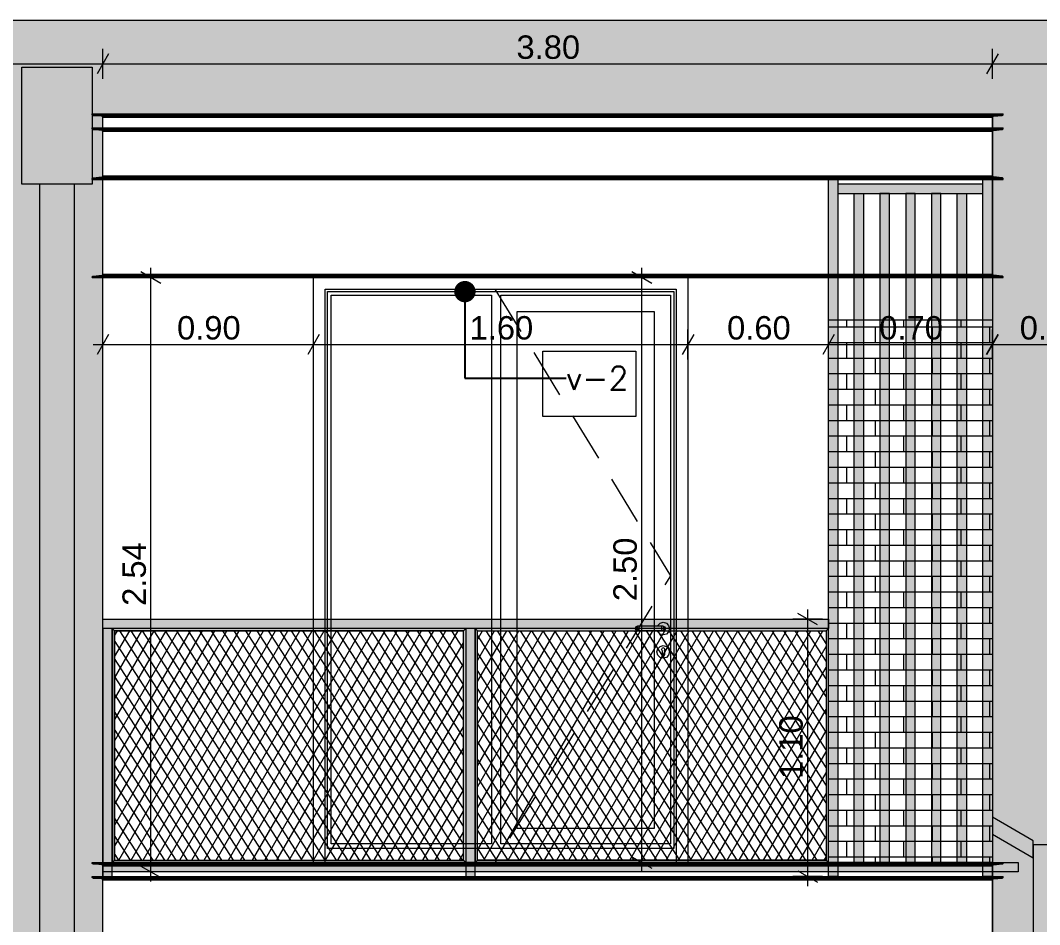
# Model space of a CAD drawing. Header units: millimetres. Extents: x 475616349 to 476941521, y 4620115302 to 4621446928.
# Drawn here: x 476661610 to 476665964, y 4620528955 to 4620532820 of the extents above; entities that cross this region are included whole.
import ezdxf

# ---------------------------------------------------------------- set-up
doc = ezdxf.new("R2010")
doc.units = ezdxf.units.MM
doc.header["$MEASUREMENT"] = 0
doc.linetypes.add('Hidden Line', pattern=[317.5, 211.666667, -105.833333])
for name, color, linetype, lineweight in [('0_Pen_No__250_Pen_No__255', 255, 'Continuous', 0), ('0_Pen_No__250_Pen_No__7', 7, 'Continuous', 0), ('2D Drafting - General_Pen_No__30_Pen_No__9_Pen_No__9_Pen_No__253', 252, 'Continuous', 0), ('2D Drafting - General_Pen_No__30_Pen_No__9_Pen_No__9_Pen_No__7', 7, 'Continuous', 0), ('2D Drafting - General_Pen_No__7_Pen_No__7', 7, 'Continuous', 0), ('New_2D Drafting - General_Pen_No__2_Pen_No__250', 7, 'Continuous', 0), ('New_2D Drafting - General_Pen_No__30_Pen_No__9_Pen_No__9_Pen_No__255', 255, 'Continuous', 0), ('New_2D Drafting - General_Pen_No__30_Pen_No__9_Pen_No__9_Pen_No__7', 7, 'Continuous', 0), ('New_2D Drafting - General_Pen_No__4', 7, 'Continuous', 0), ('New_2D Drafting - General_Pen_No__7', 7, 'Continuous', 0), ('New_Structural - Bearing_Pen_No__250', 7, 'Continuous', 0), ('New_zoma_Pen_No__4', 7, 'Continuous', 0), ('New_zoma_Pen_No__7', 7, 'Continuous', 0), ('Structural - Bearing_Pen_No__250', 7, 'Continuous', 0)]:
    doc.layers.add(name, color=color, linetype=linetype, lineweight=lineweight)
doc.layers.add('New_zoma', color=7, linetype='Continuous')
doc.styles.add('GENERATED_STYLE_1', font='arial.ttf')
doc.dimstyles.new('GENERATED_STYLE__18', dxfattribs={"dimtxt": 100, "dimasz": 64.421331, "dimexe": 0.18, "dimexo": 3, "dimgap": 0.09, "dimtad": 1, "dimtih": 1, "dimtoh": 1, "dimlfac": 0.001, "dimzin": 0, "dimdsep": 46, "dimtxsty": 'GENERATED_STYLE_1', "dimblk": 'ARROWHEAD_2', "dimblk1": 'ARROWHEAD_2', "dimblk2": 'ARROWHEAD_2', "dimcen": 0.09, "dimclrd": 7, "dimclre": 7, "dimclrt": 7, "dimadec": 0, "dimazin": 0, "dimtfac": 1, "dimtdec": 4, "dimtmove": 0, "dimatfit": 3, "dimfxl": 1, "dimtolj": 1, "dimtzin": 0, "dimarcsym": 0})
doc.dimstyles.new('GENERATED_STYLE__19', dxfattribs={"dimtxt": 100, "dimasz": 64.421331, "dimexe": 0.18, "dimexo": 3, "dimgap": 0.09, "dimtad": 1, "dimlfac": 0.001, "dimzin": 0, "dimdsep": 46, "dimtxsty": 'GENERATED_STYLE_1', "dimblk": 'ARROWHEAD_2', "dimblk1": 'ARROWHEAD_2', "dimblk2": 'ARROWHEAD_2', "dimcen": 0.09, "dimclrd": 7, "dimclre": 7, "dimclrt": 7, "dimadec": 0, "dimazin": 0, "dimtfac": 1, "dimtdec": 4, "dimtmove": 0, "dimatfit": 3, "dimfxl": 1, "dimtolj": 1, "dimtzin": 0, "dimarcsym": 0})
doc.dimstyles.new('GENERATED_STYLE__48', dxfattribs={"dimtxt": 0.18, "dimasz": 182.4, "dimexe": 0.18, "dimexo": 0.0625, "dimgap": 0.09, "dimtad": 0, "dimtih": 1, "dimtoh": 1, "dimdec": 4, "dimzin": 0, "dimdsep": 46, "dimcen": 0.09, "dimadec": 0, "dimazin": 0, "dimtfac": 1, "dimtdec": 4, "dimtmove": 0, "dimatfit": 3, "dimldrblk": 'ARROWHEAD_11', "dimfxl": 1, "dimtolj": 1, "dimtzin": 0, "dimarcsym": 0})
pattern_1 = [(60, (476577134.07, 4620325125.74), (-38.971143, 22.5), []), (122.833095, (476577134.07, 4620325125.74), (36.80608, 18.75), [])]

# ---------------------------------------------------------------- blocks, each defined once
blk = doc.blocks.new('*D767', base_point=(476577134.1, 4620325125.7))
at = {"layer": 'New_zoma_Pen_No__4', "color": 7, "linetype": 'Continuous', "lineweight": 0, "transparency": 16777216}
for p, q in [((476664306.7, 4620531695.9), (476664222, 4620531744.9)), ((476664264.3, 4620531720.4), (476664264.3, 4620531761.8)), ((476664327.9, 4620531720.4), (476664200.8, 4620531720.4)), ((476664264.3, 4620529220.4), (476664264.3, 4620531720.4)), ((476664327.9, 4620529220.4), (476664200.8, 4620529220.4)), ((476664222, 4620529244.9), (476664306.7, 4620529195.9)), ((476664264.3, 4620529178.9), (476664264.3, 4620529220.4))]:
    blk.add_line(p, q, dxfattribs=at)
at = {"layer": 'New_zoma_Pen_No__7', "color": 7, "lineweight": 0, "transparency": 16777216, "insert": (476664244.3, 4620530337.4), "char_height": 100, "attachment_point": 7, "rotation": 90, "style": 'GENERATED_STYLE_1'}
blk.add_mtext('\\A1;{\\pql;\\fArial|b0|i0|c0|p34;2.50}', dxfattribs=at)
blk = doc.blocks.new('ARROWHEAD_2')
at = {"color": 0, "linetype": 'Continuous', "lineweight": 0}
for p, q in [((0, 0), (-1, 0)), ((-0.378, -0.655), (0.378, 0.655))]:
    blk.add_line(p, q, dxfattribs=at)
blk = doc.blocks.new('*D783', base_point=(476577134.1, 4620325125.7))
at = {"layer": 'New_zoma_Pen_No__4', "color": 7, "linetype": 'Continuous', "lineweight": 0, "transparency": 16777216}
for p, q in [((476665786.5, 4620531476.8), (476665737.5, 4620531392)), ((476665762, 4620531370.9), (476665762, 4620531498)), ((476666286.7, 4620531476.8), (476666237.8, 4620531392)), ((476666262.2, 4620531370.9), (476666262.2, 4620531498)), ((476665720.6, 4620531434.4), (476665762, 4620531434.4)), ((476665762, 4620531434.4), (476666262.2, 4620531434.4))]:
    blk.add_line(p, q, dxfattribs=at)
at = {"layer": 'New_zoma_Pen_No__7', "color": 7, "lineweight": 0, "transparency": 16777216, "insert": (476665879.1, 4620531454.4), "char_height": 100, "attachment_point": 7, "style": 'GENERATED_STYLE_1'}
blk.add_mtext('\\A1;{\\pql;\\fArial|b0|i0|c0|p34;0.50}', dxfattribs=at)
blk = doc.blocks.new('*D853', base_point=(476577134.1, 4620325125.7))
at = {"layer": 'New_zoma_Pen_No__4', "color": 7, "linetype": 'Continuous', "lineweight": 0, "transparency": 16777216}
for p, q in [((476654662, 4620532570.5), (476654662, 4620532697.7)), ((476661962.1, 4620532570.5), (476661962.1, 4620532697.7)), ((476654686.5, 4620532676.5), (476654637.5, 4620532591.7)), ((476661986.6, 4620532676.5), (476661937.7, 4620532591.7)), ((476654662, 4620532634.1), (476661962.1, 4620532634.1))]:
    blk.add_line(p, q, dxfattribs=at)
at = {"layer": 'New_zoma_Pen_No__7', "color": 7, "lineweight": 0, "transparency": 16777216, "insert": (476658179, 4620532654.1), "char_height": 100, "attachment_point": 7, "style": 'GENERATED_STYLE_1'}
blk.add_mtext('\\A1;{\\pql;\\fArial|b0|i0|c0|p34;7.30}', dxfattribs=at)
blk = doc.blocks.new('*D854', base_point=(476577134.1, 4620325125.7))
at = {"layer": 'New_zoma_Pen_No__4', "color": 7, "linetype": 'Continuous', "lineweight": 0, "transparency": 16777216}
for p, q in [((476661962.1, 4620532570.5), (476661962.1, 4620532697.7)), ((476665762, 4620532570.5), (476665762, 4620532697.7)), ((476661986.6, 4620532676.5), (476661937.7, 4620532591.7)), ((476665786.5, 4620532676.5), (476665737.5, 4620532591.7)), ((476661962.1, 4620532634.1), (476665762, 4620532634.1))]:
    blk.add_line(p, q, dxfattribs=at)
at = {"layer": 'New_zoma_Pen_No__7', "color": 7, "lineweight": 0, "transparency": 16777216, "insert": (476663729, 4620532654.1), "char_height": 100, "attachment_point": 7, "style": 'GENERATED_STYLE_1'}
blk.add_mtext('\\A1;{\\pql;\\fArial|b0|i0|c0|p34;3.80}', dxfattribs=at)
blk = doc.blocks.new('*D855', base_point=(476577134.1, 4620325125.7))
at = {"layer": 'New_zoma_Pen_No__4', "color": 7, "linetype": 'Continuous', "lineweight": 0, "transparency": 16777216}
for p, q in [((476665762, 4620532570.5), (476665762, 4620532697.7)), ((476668932.2, 4620532570.5), (476668932.2, 4620532697.7)), ((476665786.5, 4620532676.5), (476665737.5, 4620532591.7)), ((476668956.6, 4620532676.5), (476668907.7, 4620532591.7)), ((476665762, 4620532634.1), (476668932.2, 4620532634.1))]:
    blk.add_line(p, q, dxfattribs=at)
at = {"layer": 'New_zoma_Pen_No__7', "color": 7, "lineweight": 0, "transparency": 16777216, "insert": (476667214.1, 4620532654.1), "char_height": 100, "attachment_point": 7, "style": 'GENERATED_STYLE_1'}
blk.add_mtext('\\A1;{\\pql;\\fArial|b0|i0|c0|p34;3.17}', dxfattribs=at)
blk = doc.blocks.new('ARROWHEAD_11')
at = {"color": 0, "linetype": 'Continuous', "lineweight": 0}
blk.add_line((0, 0), (-1, 0), dxfattribs=at)
at = {"color": 0, "linetype": 'Continuous', "lineweight": 0, "const_width": 0.25, "flags": 128}
blk.add_lwpolyline([(-0.125, 0, 1), (0.125, 0, 1)], format="xyb", close=True, dxfattribs=at)
blk = doc.blocks.new('*D2106', base_point=(476577134.1, 4620325125.7))
at = {"layer": 'New_zoma_Pen_No__4', "color": 7, "linetype": 'Continuous', "lineweight": 0, "transparency": 16777216}
for p, q in [((476662209.5, 4620531695.9), (476662124.7, 4620531744.9)), ((476662167.1, 4620531720.4), (476662167.1, 4620531761.8)), ((476662230.7, 4620531720.4), (476662103.5, 4620531720.4)), ((476662167.1, 4620529180.4), (476662167.1, 4620531720.4)), ((476662124.7, 4620529204.9), (476662209.5, 4620529155.9)), ((476662230.7, 4620529180.4), (476662103.5, 4620529180.4)), ((476662167.1, 4620529138.9), (476662167.1, 4620529180.4))]:
    blk.add_line(p, q, dxfattribs=at)
at = {"layer": 'New_zoma_Pen_No__7', "color": 7, "lineweight": 0, "transparency": 16777216, "insert": (476662147.1, 4620530317.4), "char_height": 100, "attachment_point": 7, "rotation": 90.0002, "style": 'GENERATED_STYLE_1'}
blk.add_mtext('\\A1;{\\pql;\\fArial|b0|i0|c0|p34;2.54}', dxfattribs=at)
blk = doc.blocks.new('*D2107', base_point=(476577134.1, 4620325125.7))
at = {"layer": 'New_zoma_Pen_No__4', "color": 7, "linetype": 'Continuous', "lineweight": 0, "transparency": 16777216}
for p, q in [((476664973.2, 4620530260.4), (476664973.2, 4620530301.8)), ((476665036.8, 4620530260.4), (476664909.6, 4620530260.4)), ((476665015.6, 4620530235.9), (476664930.8, 4620530284.8)), ((476664973.2, 4620529160.3), (476664973.2, 4620530260.4)), ((476665036.8, 4620529160.3), (476664909.6, 4620529160.3)), ((476664930.8, 4620529184.8), (476665015.6, 4620529135.9)), ((476664973.2, 4620529118.9), (476664973.2, 4620529160.3))]:
    blk.add_line(p, q, dxfattribs=at)
at = {"layer": 'New_zoma_Pen_No__7', "color": 7, "lineweight": 0, "transparency": 16777216, "insert": (476664953.2, 4620529577.3), "char_height": 100, "attachment_point": 7, "rotation": 90, "style": 'GENERATED_STYLE_1'}
blk.add_mtext('\\A1;{\\pql;\\fArial|b0|i0|c0|p34;1.10}', dxfattribs=at)
blk = doc.blocks.new('*D2116', base_point=(476577134.1, 4620325125.7))
at = {"layer": 'New_zoma_Pen_No__4', "color": 7, "linetype": 'Continuous', "lineweight": 0, "transparency": 16777216}
for p, q in [((476661986.6, 4620531476.8), (476661937.7, 4620531392)), ((476661962.1, 4620531370.9), (476661962.1, 4620531498)), ((476662886.2, 4620531476.8), (476662837.2, 4620531392)), ((476662861.7, 4620531370.9), (476662861.7, 4620531498)), ((476661920.7, 4620531434.4), (476661962.1, 4620531434.4)), ((476661962.1, 4620531434.4), (476662861.7, 4620531434.4))]:
    blk.add_line(p, q, dxfattribs=at)
at = {"layer": 'New_zoma_Pen_No__7', "color": 7, "lineweight": 0, "transparency": 16777216, "insert": (476662278.9, 4620531454.4), "char_height": 100, "attachment_point": 7, "style": 'GENERATED_STYLE_1'}
blk.add_mtext('\\A1;{\\pql;\\fArial|b0|i0|c0|p34;0.90}', dxfattribs=at)
blk = doc.blocks.new('*D2117', base_point=(476577134.1, 4620325125.7))
at = {"layer": 'New_zoma_Pen_No__4', "color": 7, "linetype": 'Continuous', "lineweight": 0, "transparency": 16777216}
for p, q in [((476662886.2, 4620531476.8), (476662837.2, 4620531392)), ((476662861.7, 4620531370.9), (476662861.7, 4620531498)), ((476664486.2, 4620531476.8), (476664437.2, 4620531392)), ((476664461.7, 4620531370.9), (476664461.7, 4620531498)), ((476662861.7, 4620531434.4), (476664461.7, 4620531434.4))]:
    blk.add_line(p, q, dxfattribs=at)
at = {"layer": 'New_zoma_Pen_No__7', "color": 7, "lineweight": 0, "transparency": 16777216, "insert": (476663528.7, 4620531454.4), "char_height": 100, "attachment_point": 7, "style": 'GENERATED_STYLE_1'}
blk.add_mtext('\\A1;{\\pql;\\fArial|b0|i0|c0|p34;1.60}', dxfattribs=at)
blk = doc.blocks.new('*D2118', base_point=(476577134.1, 4620325125.7))
at = {"layer": 'New_zoma_Pen_No__4', "color": 7, "linetype": 'Continuous', "lineweight": 0, "transparency": 16777216}
for p, q in [((476664486.2, 4620531476.8), (476664437.2, 4620531392)), ((476664461.7, 4620531370.9), (476664461.7, 4620531498)), ((476665086.5, 4620531476.8), (476665037.5, 4620531392)), ((476665062, 4620531370.9), (476665062, 4620531498)), ((476664461.7, 4620531434.4), (476665062, 4620531434.4))]:
    blk.add_line(p, q, dxfattribs=at)
at = {"layer": 'New_zoma_Pen_No__7', "color": 7, "lineweight": 0, "transparency": 16777216, "insert": (476664628.8, 4620531454.4), "char_height": 100, "attachment_point": 7, "style": 'GENERATED_STYLE_1'}
blk.add_mtext('\\A1;{\\pql;\\fArial|b0|i0|c0|p34;0.60}', dxfattribs=at)
blk = doc.blocks.new('*D2119', base_point=(476577134.1, 4620325125.7))
at = {"layer": 'New_zoma_Pen_No__4', "color": 7, "linetype": 'Continuous', "lineweight": 0, "transparency": 16777216}
for p, q in [((476665086.5, 4620531476.8), (476665037.5, 4620531392)), ((476665062, 4620531370.9), (476665062, 4620531498)), ((476665737.5, 4620531392), (476665786.5, 4620531476.8)), ((476665762, 4620531370.9), (476665762, 4620531498)), ((476665062, 4620531434.4), (476665762, 4620531434.4)), ((476665762, 4620531434.4), (476665803.5, 4620531434.4))]:
    blk.add_line(p, q, dxfattribs=at)
at = {"layer": 'New_zoma_Pen_No__7', "color": 7, "lineweight": 0, "transparency": 16777216, "insert": (476665279, 4620531454.4), "char_height": 100, "attachment_point": 7, "style": 'GENERATED_STYLE_1'}
blk.add_mtext('\\A1;{\\pql;\\fArial|b0|i0|c0|p34;0.70}', dxfattribs=at)
blk = doc.blocks.new('*D2131', base_point=(476577134.1, 4620325125.7))
at = {"layer": 'New_zoma_Pen_No__4', "color": 7, "linetype": 'Continuous', "lineweight": 0, "transparency": 16777216}
for p, q in [((476672351.1, 4620530260.4), (476672351.1, 4620530301.8)), ((476672414.7, 4620530260.4), (476672287.6, 4620530260.4)), ((476672393.5, 4620530235.9), (476672308.8, 4620530284.8)), ((476672351.1, 4620529160.3), (476672351.1, 4620530260.4)), ((476672414.7, 4620529160.3), (476672287.6, 4620529160.3)), ((476672308.8, 4620529184.8), (476672393.5, 4620529135.9)), ((476672351.1, 4620529118.9), (476672351.1, 4620529160.3))]:
    blk.add_line(p, q, dxfattribs=at)
at = {"layer": 'New_zoma_Pen_No__7', "color": 7, "lineweight": 0, "transparency": 16777216, "insert": (476672331.1, 4620529577.3), "char_height": 100, "attachment_point": 7, "rotation": 90, "style": 'GENERATED_STYLE_1'}
blk.add_mtext('\\A1;{\\pql;\\fArial|b0|i0|c0|p34;1.10}', dxfattribs=at)

msp = doc.modelspace()

# ---------------------------------------------------------------- hatches: boundary and pattern name
at = {"layer": '0_Pen_No__250_Pen_No__255', "linetype": 'Continuous', "lineweight": 0, "true_color": 0x3f3f3f}
for points in [[(476665937.003, 4620529313.335), (476665762.003, 4620529414.475), (476665762.003, 4620529340.971), (476665937.003, 4620529239.831)], [(476666017.002, 4620517320.31), (476666017.002, 4620529295.176), (476665937.003, 4620529295.176), (476665937.003, 4620517320.31)]]:
    msp.add_hatch(color=250, dxfattribs=at).paths.add_polyline_path(points)
at = {"layer": '2D Drafting - General_Pen_No__30_Pen_No__9_Pen_No__9_Pen_No__253', "linetype": 'Continuous', "lineweight": 0}
h = msp.add_hatch(dxfattribs=at)
h.set_pattern_fill('BRICK___RUNNING_BOND', color=252, style=0, pattern_type=2)
h.set_pattern_definition([(0, (476692910.175, 4620522353.93), (0, 66.64), []), (90, (476692910.17, 4620522353.93), (-244.8, 0), [66.64, -66.64]), (90, (476693032.57, 4620522420.57), (-244.8, 0), [66.64, -66.64])])
h.paths.add_polyline_path([(476647692.13, 4620532819.956), (476647692.13, 4620519520.362), (476648861.998, 4620519520.362), (476648862.006, 4620522120.37), (476648862.006, 4620523542.007), (476648862.006, 4620531720.362), (476648862.006, 4620531932.715), (476648862.006, 4620532420.362), (476654662.006, 4620532420.362), (476654662.006, 4620519520.362), (476661919.968, 4620519520.362), (476661962.147, 4620519520.362), (476661962.147, 4620522820.364), (476661962.147, 4620525320.374), (476661962.147, 4620525944.887), (476661962.147, 4620532420.374), (476665762.003, 4620532420.374), (476665762.003, 4620522120.38), (476665162.198, 4620522120.38), (476665162.198, 4620517320.329), (476668462.159, 4620517320.329), (476668462.159, 4620517320.295), (476668932.159, 4620517320.295), (476668932.159, 4620532819.956), (476661962.147, 4620532819.956), (476655062.006, 4620532819.956)])
h.paths.add_polyline_path([(476661562.006, 4620526020.374), (476655062.006, 4620526020.374), (476655062.006, 4620528520.374), (476661562.006, 4620528520.374)], flags=0)
h.paths.add_polyline_path([(476661562.006, 4620522820.364), (476655062.006, 4620522820.364), (476655062.006, 4620525320.374), (476661562.006, 4620525320.374)], flags=0)
h.paths.add_polyline_path([(476661562.006, 4620529220.374), (476655062.006, 4620529220.374), (476655062.006, 4620531720.361), (476661562.006, 4620531720.361)], flags=0)
h.paths.add_polyline_path([(476656112.047, 4620522120.412), (476656112.047, 4620519620.412), (476657707.931, 4620519620.412), (476657712.047, 4620519620.412), (476657712.047, 4620522120.412)], flags=0)
h.paths.add_polyline_path([(476666262.224, 4620522120.362), (476666262.224, 4620520520.362), (476667862.223, 4620520520.362), (476667862.223, 4620522120.362)], flags=0)
h.paths.add_polyline_path([(476667862.223, 4620530120.362), (476667862.223, 4620531720.362), (476666262.224, 4620531720.362), (476666262.224, 4620530120.362)], flags=0)
h.paths.add_polyline_path([(476666262.228, 4620528520.362), (476666262.228, 4620526920.362), (476667862.228, 4620526920.362), (476667862.228, 4620528520.362)], flags=0)
h.paths.add_polyline_path([(476666262.228, 4620523720.362), (476667862.228, 4620523720.362), (476667862.228, 4620525320.362), (476666262.228, 4620525320.362)], flags=0)
h.paths.add_polyline_path([(476666262.435, 4620518320.362), (476667862.006, 4620518320.362), (476667862.006, 4620518920.362), (476666262.435, 4620518920.362)], flags=0)
at = {"layer": 'New_2D Drafting - General_Pen_No__30_Pen_No__9_Pen_No__9_Pen_No__255', "linetype": 'Continuous', "lineweight": 0}
for points in [[(476661915.821, 4620532120.388), (476661615.821, 4620532120.388), (476661615.821, 4620532620.388), (476661915.821, 4620532620.388)], [(476665062.003, 4620532140.277), (476665102.003, 4620532140.277), (476665102.003, 4620529160.337), (476665062.003, 4620529160.337)], [(476665722.003, 4620532140.277), (476665762.003, 4620532140.277), (476665762.003, 4620529160.337), (476665722.003, 4620529160.337)], [(476661840.821, 4620517320.322), (476661840.821, 4620532120.388), (476661690.821, 4620532120.388), (476661690.821, 4620517320.322)], [(476665102.003, 4620532120.364), (476665102.003, 4620532080.277), (476665722.003, 4620532080.277), (476665722.003, 4620532120.364)], [(476665172.003, 4620532080.277), (476665212.003, 4620532080.277), (476665212.003, 4620529220.364), (476665172.003, 4620529220.364)], [(476665322.003, 4620532080.277), (476665282.003, 4620532080.277), (476665282.003, 4620529220.364), (476665322.003, 4620529220.364)], [(476665432.003, 4620532080.277), (476665392.003, 4620532080.277), (476665392.003, 4620529220.364), (476665432.003, 4620529220.364)], [(476665542.003, 4620532080.277), (476665502.003, 4620532080.277), (476665502.003, 4620529220.364), (476665542.003, 4620529220.364)], [(476665612.003, 4620532080.277), (476665652.003, 4620532080.277), (476665652.003, 4620529220.364), (476665612.003, 4620529220.364)], [(476661962.147, 4620530220.365), (476661962.147, 4620530260.365), (476665062.006, 4620530260.365), (476665062.006, 4620530220.365)], [(476661962.147, 4620529160.371), (476662002.147, 4620529160.371), (476662002.147, 4620530220.365), (476661962.147, 4620530220.365)], [(476662002.147, 4620529220.337), (476662012.147, 4620529230.337), (476662012.147, 4620530210.365), (476662002.147, 4620530220.365)], [(476663502.147, 4620530210.365), (476663512.147, 4620530220.365), (476662002.147, 4620530220.365), (476662012.147, 4620530210.365)], [(476663512.147, 4620529220.337), (476663502.147, 4620529230.337), (476663502.147, 4620530210.365), (476663512.147, 4620530220.365)], [(476663512.147, 4620529160.337), (476663552.147, 4620529160.337), (476663552.147, 4620530220.365), (476663512.147, 4620530220.365)], [(476663552.147, 4620529220.364), (476663562.147, 4620529230.364), (476663562.147, 4620530210.391), (476663552.147, 4620530220.391)], [(476665051.92, 4620530210.365), (476665062.006, 4620530220.365), (476663552.173, 4620530220.365), (476663562.173, 4620530210.365)], [(476665062.006, 4620530220.365), (476665051.92, 4620530210.365), (476665051.92, 4620529230.337), (476665062.006, 4620529220.364)], [(476661962.147, 4620529180.364), (476661962.147, 4620529220.364), (476665871.92, 4620529220.364), (476665871.92, 4620529180.364)], [(476663502.147, 4620529230.364), (476663512.147, 4620529220.364), (476662002.147, 4620529220.364), (476662012.147, 4620529230.364)], [(476665051.92, 4620529230.337), (476665062.006, 4620529220.364), (476663552.173, 4620529220.364), (476663562.175, 4620529230.365)]]:
    msp.add_hatch(color=255, dxfattribs=at).paths.add_polyline_path(points)
h = msp.add_hatch(dxfattribs=at)
h.set_pattern_fill('BRICK___RUNNING_BOND', color=255, style=0, pattern_type=2)
h.set_pattern_definition([(0, (476577134.07, 4620325125.74), (0, 66.64), []), (90, (476577134.07, 4620325125.74), (-244.8, 0), [66.64, -66.64]), (90, (476577256.47, 4620325192.38), (-244.8, 0), [66.64, -66.64])])
h.paths.add_polyline_path([(476665762.003, 4620529220.364), (476665062.006, 4620529220.364), (476665062.006, 4620531539.911), (476665762.003, 4620531539.911)])
at = {"layer": 'New_2D Drafting - General_Pen_No__7', "linetype": 'Continuous', "lineweight": 0}
h = msp.add_hatch(dxfattribs=at)
h.set_pattern_fill('BATT_INSULATION', style=0, pattern_type=2)
h.set_pattern_definition(pattern_1)
h.paths.add_polyline_path([(476662012.147, 4620529230.364), (476663502.147, 4620529230.364), (476663502.147, 4620530210.365), (476662012.147, 4620530210.365)])
h = msp.add_hatch(dxfattribs=at)
h.set_pattern_fill('BATT_INSULATION', style=0, pattern_type=2)
h.set_pattern_definition(pattern_1)
h.paths.add_polyline_path([(476663562.147, 4620530210.365), (476665051.92, 4620530210.365), (476665051.92, 4620529230.337), (476663562.147, 4620529230.337)])

# ---------------------------------------------------------------- linework, layer by layer
at = {"layer": '0_Pen_No__250_Pen_No__7', "color": 7, "linetype": 'Continuous', "lineweight": 0, "flags": 128}
for points in [[(476665937.003, 4620529313.335), (476665762.003, 4620529414.475), (476665762.003, 4620529340.971), (476665937.003, 4620529239.831)], [(476666017.002, 4620517320.31), (476666017.002, 4620529295.176), (476665937.003, 4620529295.176), (476665937.003, 4620517320.31)]]:
    msp.add_lwpolyline(points, close=True, dxfattribs=at)
at = {"layer": '2D Drafting - General_Pen_No__30_Pen_No__9_Pen_No__9_Pen_No__7', "color": 7, "linetype": 'Continuous', "lineweight": 0, "flags": 128}
msp.add_lwpolyline([(476654662.006, 4620519520.362), (476661919.968, 4620519520.362), (476661962.147, 4620519520.362), (476661962.147, 4620522820.364), (476661962.147, 4620525320.374), (476661962.147, 4620525944.887), (476661962.147, 4620532420.374), (476665762.003, 4620532420.374), (476665762.003, 4620522120.38), (476665162.198, 4620522120.38), (476665162.198, 4620517320.329), (476668462.159, 4620517320.329), (476668462.159, 4620517320.295), (476668932.159, 4620517320.295), (476668932.159, 4620532819.956), (476661962.147, 4620532819.956), (476655062.006, 4620532819.956)], dxfattribs=at)
at = {"layer": '2D Drafting - General_Pen_No__7_Pen_No__7', "color": 7, "linetype": 'Continuous', "lineweight": 0, "flags": 128}
for points in [[(476664457.569, 4620529220.388), (476662861.685, 4620529220.394), (476662861.694, 4620531720.394), (476664461.694, 4620531720.388)], [(476664461.694, 4620531720.388), (476664461.685, 4620529220.388), (476664457.569, 4620529220.388)]]:
    msp.add_lwpolyline(points, dxfattribs=at)
for points in [[(476662911.694, 4620531670.393), (476664411.694, 4620531670.387), (476664411.685, 4620529220.389), (476662911.685, 4620529220.395)], [(476662921.694, 4620531660.393), (476664401.694, 4620531660.387), (476664401.685, 4620529280.39), (476662921.685, 4620529280.395)], [(476662936.694, 4620531645.393), (476663621.694, 4620531645.39), (476663621.686, 4620529300.393), (476662936.686, 4620529300.395)], [(476663661.69, 4620531645.39), (476664386.694, 4620531645.388), (476664386.686, 4620529300.39), (476663661.686, 4620529300.392)], [(476663731.693, 4620531575.39), (476664316.693, 4620531575.388), (476664316.686, 4620529365.39), (476663731.686, 4620529365.392)]]:
    msp.add_lwpolyline(points, close=True, dxfattribs=at)
at = {"layer": '2D Drafting - General_Pen_No__7_Pen_No__7', "color": 7, "linetype": 'Hidden Line', "lineweight": 0, "flags": 128}
msp.add_lwpolyline([(476663636.694, 4620531670.39), (476664386.689, 4620530446.265), (476663637.462, 4620529221.675)], dxfattribs=at)
at = {"layer": 'New_2D Drafting - General_Pen_No__2_Pen_No__250', "color": 7, "linetype": 'Continuous', "lineweight": 0, "flags": 128}
msp.add_lwpolyline([(476663841.52, 4620531406.022), (476664238.521, 4620531406.022), (476664238.521, 4620531126.334), (476663841.52, 4620531126.334)], close=True, dxfattribs=at)
at = {"layer": 'New_2D Drafting - General_Pen_No__30_Pen_No__9_Pen_No__9_Pen_No__7', "color": 7, "linetype": 'Continuous', "lineweight": 0, "flags": 128}
for points in [[(476661915.821, 4620532120.388), (476661615.821, 4620532120.388), (476661615.821, 4620532620.388), (476661915.821, 4620532620.388)], [(476665062.003, 4620532140.277), (476665102.003, 4620532140.277), (476665102.003, 4620529160.337), (476665062.003, 4620529160.337)], [(476665722.003, 4620532140.277), (476665762.003, 4620532140.277), (476665762.003, 4620529160.337), (476665722.003, 4620529160.337)], [(476661840.821, 4620517320.322), (476661840.821, 4620532120.388), (476661690.821, 4620532120.388), (476661690.821, 4620517320.322)], [(476665102.003, 4620532120.364), (476665102.003, 4620532080.277), (476665722.003, 4620532080.277), (476665722.003, 4620532120.364)], [(476665172.003, 4620532080.277), (476665212.003, 4620532080.277), (476665212.003, 4620529220.364), (476665172.003, 4620529220.364)], [(476665322.003, 4620532080.277), (476665282.003, 4620532080.277), (476665282.003, 4620529220.364), (476665322.003, 4620529220.364)], [(476665432.003, 4620532080.277), (476665392.003, 4620532080.277), (476665392.003, 4620529220.364), (476665432.003, 4620529220.364)], [(476665542.003, 4620532080.277), (476665502.003, 4620532080.277), (476665502.003, 4620529220.364), (476665542.003, 4620529220.364)], [(476665612.003, 4620532080.277), (476665652.003, 4620532080.277), (476665652.003, 4620529220.364), (476665612.003, 4620529220.364)], [(476665762.003, 4620529220.364), (476665062.006, 4620529220.364), (476665062.006, 4620531539.911), (476665762.003, 4620531539.911)], [(476661962.147, 4620530220.365), (476661962.147, 4620530260.365), (476665062.006, 4620530260.365), (476665062.006, 4620530220.365)], [(476661962.147, 4620529160.371), (476662002.147, 4620529160.371), (476662002.147, 4620530220.365), (476661962.147, 4620530220.365)], [(476662002.147, 4620529220.337), (476662012.147, 4620529230.337), (476662012.147, 4620530210.365), (476662002.147, 4620530220.365)], [(476663502.147, 4620530210.365), (476663512.147, 4620530220.365), (476662002.147, 4620530220.365), (476662012.147, 4620530210.365)], [(476663512.147, 4620529220.337), (476663502.147, 4620529230.337), (476663502.147, 4620530210.365), (476663512.147, 4620530220.365)], [(476663512.147, 4620529160.337), (476663552.147, 4620529160.337), (476663552.147, 4620530220.365), (476663512.147, 4620530220.365)], [(476663552.147, 4620529220.364), (476663562.147, 4620529230.364), (476663562.147, 4620530210.391), (476663552.147, 4620530220.391)], [(476665051.92, 4620530210.365), (476665062.006, 4620530220.365), (476663552.173, 4620530220.365), (476663562.173, 4620530210.365)], [(476665062.006, 4620530220.365), (476665051.92, 4620530210.365), (476665051.92, 4620529230.337), (476665062.006, 4620529220.364)], [(476661962.147, 4620529180.364), (476661962.147, 4620529220.364), (476665871.92, 4620529220.364), (476665871.92, 4620529180.364)], [(476663502.147, 4620529230.364), (476663512.147, 4620529220.364), (476662002.147, 4620529220.364), (476662012.147, 4620529230.364)], [(476665051.92, 4620529230.337), (476665062.006, 4620529220.364), (476663552.173, 4620529220.364), (476663562.175, 4620529230.365)]]:
    msp.add_lwpolyline(points, close=True, dxfattribs=at)
at = {"layer": 'New_2D Drafting - General_Pen_No__4', "color": 7, "linetype": 'Continuous', "lineweight": 0, "flags": 128}
for points in [[(476662012.147, 4620529230.364), (476663502.147, 4620529230.364), (476663502.147, 4620530210.365), (476662012.147, 4620530210.365)], [(476663562.147, 4620530210.365), (476665051.92, 4620530210.365), (476665051.92, 4620529230.337), (476663562.147, 4620529230.337)]]:
    msp.add_lwpolyline(points, close=True, dxfattribs=at)
at = {"layer": 'New_Structural - Bearing_Pen_No__250', "color": 7, "linetype": 'Continuous', "lineweight": 0}
for p, q in [((476664238.727, 4620530227.46), (476664235.798, 4620530220.389)), ((476664235.798, 4620530220.389), (476664238.727, 4620530213.318)), ((476664240.279, 4620530227.46), (476664237.52, 4620530220.389)), ((476664237.52, 4620530220.389), (476664240.279, 4620530213.318)), ((476664245.798, 4620530230.389), (476664238.727, 4620530227.46)), ((476664238.727, 4620530213.318), (476664245.798, 4620530210.389)), ((476664245.094, 4620530227.46), (476664242.982, 4620530220.389)), ((476664242.982, 4620530220.389), (476664245.094, 4620530213.318)), ((476664246.94, 4620530230.389), (476664245.798, 4620530230.389)), ((476664246.94, 4620530210.389), (476664245.798, 4620530210.389)), ((476664250.192, 4620530230.389), (476664246.94, 4620530230.389)), ((476664250.192, 4620530210.389), (476664246.94, 4620530210.389)), ((476664255.058, 4620530230.389), (476664250.192, 4620530230.389)), ((476664255.058, 4620530210.389), (476664250.192, 4620530210.389)), ((476664252.299, 4620530227.46), (476664251.156, 4620530220.389)), ((476664251.156, 4620530220.389), (476664252.299, 4620530213.318)), ((476664260.798, 4620530230.389), (476664255.058, 4620530230.389)), ((476664260.798, 4620530210.389), (476664255.058, 4620530210.389)), ((476664340.798, 4620530230.389), (476664260.798, 4620530230.389)), ((476664340.798, 4620530210.389), (476664260.798, 4620530210.389)), ((476664331.478, 4620530230.389), (476664332.416, 4620530233.889)), ((476664332.416, 4620530206.889), (476664331.478, 4620530210.389)), ((476664332.416, 4620530233.889), (476664342.298, 4620530243.771)), ((476664342.298, 4620530197.006), (476664332.416, 4620530206.889)), ((476664346.539, 4620530230.389), (476664340.798, 4620530230.389)), ((476664346.539, 4620530210.389), (476664340.798, 4620530210.389)), ((476664342.298, 4620530243.771), (476664355.798, 4620530247.389)), ((476664351.405, 4620530230.389), (476664346.539, 4620530230.389)), ((476664351.405, 4620530210.389), (476664346.539, 4620530210.389)), ((476664349.298, 4620530227.46), (476664350.44, 4620530220.389)), ((476664350.44, 4620530220.389), (476664349.298, 4620530213.318)), ((476664354.657, 4620530230.389), (476664351.405, 4620530230.389)), ((476664354.657, 4620530210.389), (476664351.405, 4620530210.389)), ((476664355.798, 4620530230.389), (476664354.657, 4620530230.389)), ((476664355.798, 4620530210.389), (476664354.657, 4620530210.389)), ((476664355.798, 4620530247.389), (476664369.298, 4620530243.771)), ((476664355.798, 4620530230.389), (476664362.869, 4620530227.46)), ((476664362.869, 4620530213.318), (476664355.798, 4620530210.389)), ((476664356.503, 4620530227.46), (476664358.615, 4620530220.389)), ((476664358.615, 4620530220.389), (476664356.503, 4620530213.318)), ((476664361.317, 4620530227.46), (476664364.076, 4620530220.389)), ((476664364.076, 4620530220.389), (476664361.317, 4620530213.318)), ((476664362.869, 4620530227.46), (476664365.798, 4620530220.389)), ((476664365.798, 4620530220.389), (476664362.869, 4620530213.318)), ((476664369.298, 4620530243.771), (476664379.181, 4620530233.889)), ((476664379.181, 4620530206.889), (476664369.298, 4620530197.006)), ((476664379.181, 4620530233.889), (476664382.798, 4620530220.389)), ((476664382.798, 4620530220.389), (476664379.181, 4620530206.889)), ((476664355.798, 4620530193.389), (476664342.298, 4620530197.006)), ((476664369.298, 4620530197.006), (476664355.798, 4620530193.389)), ((476664328.798, 4620530120.389), (476664332.415, 4620530133.889)), ((476664332.415, 4620530106.889), (476664328.798, 4620530120.389)), ((476664332.415, 4620530133.889), (476664342.298, 4620530143.771)), ((476664342.298, 4620530143.771), (476664355.798, 4620530147.389)), ((476664349.078, 4620530132.029), (476664348.33, 4620530130.081)), ((476664348.33, 4620530130.081), (476664350.798, 4620530124.789)), ((476664349.078, 4620530132.029), (476664350.423, 4620530135.533)), ((476664355.798, 4620530137.814), (476664350.423, 4620530135.533)), ((476664350.798, 4620530124.789), (476664350.798, 4620530123.275)), ((476664350.798, 4620530123.275), (476664350.798, 4620530120.389)), ((476664350.798, 4620530120.389), (476664350.798, 4620530117.502)), ((476664355.798, 4620530147.389), (476664369.298, 4620530143.771)), ((476664361.173, 4620530135.532), (476664355.798, 4620530137.814)), ((476664360.798, 4620530124.789), (476664363.266, 4620530130.081)), ((476664360.798, 4620530123.275), (476664360.798, 4620530124.789)), ((476664360.798, 4620530123.275), (476664360.798, 4620530120.389)), ((476664360.798, 4620530120.389), (476664360.798, 4620530117.502)), ((476664362.518, 4620530132.028), (476664361.173, 4620530135.532)), ((476664362.518, 4620530132.028), (476664363.266, 4620530130.081)), ((476664369.298, 4620530143.771), (476664379.181, 4620530133.889)), ((476664379.181, 4620530133.889), (476664382.798, 4620530120.389)), ((476664382.798, 4620530120.389), (476664379.181, 4620530106.889)), ((476664342.298, 4620530097.006), (476664332.415, 4620530106.889)), ((476664355.798, 4620530093.389), (476664342.298, 4620530097.006)), ((476664350.798, 4620530117.502), (476664350.798, 4620530111.728)), ((476664350.798, 4620530111.728), (476664350.798, 4620530107.889)), ((476664350.798, 4620530107.889), (476664352.262, 4620530104.353)), ((476664352.262, 4620530104.353), (476664355.798, 4620530102.889)), ((476664355.798, 4620530102.889), (476664359.334, 4620530104.353)), ((476664369.298, 4620530097.006), (476664355.798, 4620530093.389)), ((476664359.334, 4620530104.353), (476664360.798, 4620530107.889)), ((476664360.798, 4620530117.502), (476664360.798, 4620530111.728)), ((476664360.798, 4620530111.728), (476664360.798, 4620530107.889)), ((476664379.181, 4620530106.889), (476664369.298, 4620530097.006))]:
    msp.add_line(p, q, dxfattribs=at)
at = {"layer": 'Structural - Bearing_Pen_No__250', "color": 7, "linetype": 'Continuous', "lineweight": 0}
for p, q in [((476661915.821, 4620532417.879), (476661915.821, 4620532420.374)), ((476661915.821, 4620532420.374), (476665808.329, 4620532420.374)), ((476661916.221, 4620532416.348), (476661915.821, 4620532417.879)), ((476661915.821, 4620532417.879), (476665808.329, 4620532417.879)), ((476661917.359, 4620532415.051), (476661916.221, 4620532416.348)), ((476661919.062, 4620532414.184), (476661917.359, 4620532415.051)), ((476661920.284, 4620532413.924), (476661919.062, 4620532414.184)), ((476661957.685, 4620532409.934), (476661920.284, 4620532413.924)), ((476661920.284, 4620532413.924), (476665803.867, 4620532413.924)), ((476661958.907, 4620532409.675), (476661957.685, 4620532409.934)), ((476661957.685, 4620532409.934), (476665766.466, 4620532409.934)), ((476661960.61, 4620532408.808), (476661958.907, 4620532409.675)), ((476661961.748, 4620532407.51), (476661960.61, 4620532408.808)), ((476661962.147, 4620532405.979), (476661961.748, 4620532407.51)), ((476661962.147, 4620531734.793), (476661962.147, 4620532405.979)), ((476661962.147, 4620532405.979), (476665762.003, 4620532405.979)), ((476665762.003, 4620532405.979), (476665762.403, 4620532407.51)), ((476665762.003, 4620531734.793), (476665762.003, 4620532405.979)), ((476665762.403, 4620532407.51), (476665763.541, 4620532408.808)), ((476665763.541, 4620532408.808), (476665765.244, 4620532409.675)), ((476665765.244, 4620532409.675), (476665766.466, 4620532409.934)), ((476665766.466, 4620532409.934), (476665803.867, 4620532413.924)), ((476665803.867, 4620532413.924), (476665805.089, 4620532414.184)), ((476665805.089, 4620532414.184), (476665806.792, 4620532415.051)), ((476665806.792, 4620532415.051), (476665807.93, 4620532416.348)), ((476665807.93, 4620532416.348), (476665808.329, 4620532417.879)), ((476665808.329, 4620532417.879), (476665808.329, 4620532420.374)), ((476661915.821, 4620532357.867), (476661915.821, 4620532360.362)), ((476661915.821, 4620532360.362), (476665808.329, 4620532360.362)), ((476661916.221, 4620532356.336), (476661915.821, 4620532357.867)), ((476661915.821, 4620532357.867), (476665808.329, 4620532357.867)), ((476661917.359, 4620532355.039), (476661916.221, 4620532356.336)), ((476661919.062, 4620532354.172), (476661917.359, 4620532355.039)), ((476661920.284, 4620532353.912), (476661919.062, 4620532354.172)), ((476661957.685, 4620532349.922), (476661920.284, 4620532353.912)), ((476661920.284, 4620532353.912), (476665803.867, 4620532353.912)), ((476661958.907, 4620532349.663), (476661957.685, 4620532349.922)), ((476661957.685, 4620532349.922), (476665766.466, 4620532349.922)), ((476661960.61, 4620532348.796), (476661958.907, 4620532349.663)), ((476661961.748, 4620532347.498), (476661960.61, 4620532348.796)), ((476661962.147, 4620532345.967), (476661961.748, 4620532347.498)), ((476661962.147, 4620532154.776), (476661962.147, 4620532345.967)), ((476661962.147, 4620532345.967), (476665762.003, 4620532345.967)), ((476665762.003, 4620532345.967), (476665762.403, 4620532347.498)), ((476665762.003, 4620532154.776), (476665762.003, 4620532345.967)), ((476665762.403, 4620532347.498), (476665763.541, 4620532348.796)), ((476665763.541, 4620532348.796), (476665765.244, 4620532349.663)), ((476665765.244, 4620532349.663), (476665766.466, 4620532349.922)), ((476665766.466, 4620532349.922), (476665803.867, 4620532353.912)), ((476665803.867, 4620532353.912), (476665805.089, 4620532354.172)), ((476665805.089, 4620532354.172), (476665806.792, 4620532355.039)), ((476665806.792, 4620532355.039), (476665807.93, 4620532356.336)), ((476665807.93, 4620532356.336), (476665808.329, 4620532357.867)), ((476665808.329, 4620532357.867), (476665808.329, 4620532360.362)), ((476661915.821, 4620532142.857), (476661916.221, 4620532144.388)), ((476661915.821, 4620532140.362), (476661915.821, 4620532142.857)), ((476661915.821, 4620532142.857), (476665808.329, 4620532142.857)), ((476661915.821, 4620532140.362), (476665808.329, 4620532140.362)), ((476661916.221, 4620532144.388), (476661917.359, 4620532145.686)), ((476661917.359, 4620532145.686), (476661919.062, 4620532146.553)), ((476661919.062, 4620532146.553), (476661920.284, 4620532146.812)), ((476661920.284, 4620532146.812), (476661957.685, 4620532150.802)), ((476661920.284, 4620532146.812), (476665803.867, 4620532146.812)), ((476661957.685, 4620532150.802), (476661958.907, 4620532151.062)), ((476661957.685, 4620532150.802), (476665766.466, 4620532150.802)), ((476661958.907, 4620532151.062), (476661960.61, 4620532151.929)), ((476661960.61, 4620532151.929), (476661961.748, 4620532153.226)), ((476661961.748, 4620532153.226), (476661962.147, 4620532154.757)), ((476661962.147, 4620532154.757), (476665762.003, 4620532154.757)), ((476665762.403, 4620532153.226), (476665762.003, 4620532154.757)), ((476665763.541, 4620532151.929), (476665762.403, 4620532153.226)), ((476665765.244, 4620532151.062), (476665763.541, 4620532151.929)), ((476665766.466, 4620532150.802), (476665765.244, 4620532151.062)), ((476665803.867, 4620532146.812), (476665766.466, 4620532150.802)), ((476665805.089, 4620532146.553), (476665803.867, 4620532146.812)), ((476665806.792, 4620532145.686), (476665805.089, 4620532146.553)), ((476665807.93, 4620532144.388), (476665806.792, 4620532145.686)), ((476665808.329, 4620532142.857), (476665807.93, 4620532144.388)), ((476665808.329, 4620532140.362), (476665808.329, 4620532142.857)), ((476661920.284, 4620531726.83), (476661957.685, 4620531730.82)), ((476661957.685, 4620531730.82), (476661958.907, 4620531731.079)), ((476661957.685, 4620531730.82), (476665766.466, 4620531730.82)), ((476661958.907, 4620531731.079), (476661960.61, 4620531731.946)), ((476661960.61, 4620531731.946), (476661961.748, 4620531733.244)), ((476661961.748, 4620531733.244), (476661962.147, 4620531734.775)), ((476661962.147, 4620531734.775), (476665762.003, 4620531734.775)), ((476665762.403, 4620531733.244), (476665762.003, 4620531734.775)), ((476665763.541, 4620531731.946), (476665762.403, 4620531733.244)), ((476665765.244, 4620531731.079), (476665763.541, 4620531731.946)), ((476665766.466, 4620531730.82), (476665765.244, 4620531731.079)), ((476665803.867, 4620531726.83), (476665766.466, 4620531730.82)), ((476661915.821, 4620531722.875), (476661916.221, 4620531724.405)), ((476661915.821, 4620531720.38), (476661915.821, 4620531722.875)), ((476661915.821, 4620531722.875), (476665808.329, 4620531722.875)), ((476661915.821, 4620531720.38), (476665808.329, 4620531720.38)), ((476661916.221, 4620531724.405), (476661917.359, 4620531725.703)), ((476661917.359, 4620531725.703), (476661919.062, 4620531726.57)), ((476661919.062, 4620531726.57), (476661920.284, 4620531726.83)), ((476661920.284, 4620531726.83), (476665803.867, 4620531726.83)), ((476665805.089, 4620531726.57), (476665803.867, 4620531726.83)), ((476665806.792, 4620531725.703), (476665805.089, 4620531726.57)), ((476665807.93, 4620531724.405), (476665806.792, 4620531725.703)), ((476665808.329, 4620531722.875), (476665807.93, 4620531724.405)), ((476665808.329, 4620531720.38), (476665808.329, 4620531722.875)), ((476661915.821, 4620529217.879), (476661915.821, 4620529220.374)), ((476661915.821, 4620529220.374), (476665808.329, 4620529220.374)), ((476661916.221, 4620529216.348), (476661915.821, 4620529217.879)), ((476661915.821, 4620529217.879), (476665808.329, 4620529217.879)), ((476661917.359, 4620529215.051), (476661916.221, 4620529216.348)), ((476661919.062, 4620529214.184), (476661917.359, 4620529215.051)), ((476661920.284, 4620529213.924), (476661919.062, 4620529214.184)), ((476661957.685, 4620529209.934), (476661920.284, 4620529213.924)), ((476661920.284, 4620529213.924), (476665803.867, 4620529213.924)), ((476661958.907, 4620529209.675), (476661957.685, 4620529209.934)), ((476661957.685, 4620529209.934), (476665766.466, 4620529209.934)), ((476661960.61, 4620529208.808), (476661958.907, 4620529209.675)), ((476661961.748, 4620529207.51), (476661960.61, 4620529208.808)), ((476661962.147, 4620529205.979), (476661961.748, 4620529207.51)), ((476661962.147, 4620528534.793), (476661962.147, 4620529205.979)), ((476661962.147, 4620529205.979), (476665762.003, 4620529205.979)), ((476665762.003, 4620529205.979), (476665762.403, 4620529207.51)), ((476665762.003, 4620528534.793), (476665762.003, 4620529205.979)), ((476665762.403, 4620529207.51), (476665763.541, 4620529208.808)), ((476665763.541, 4620529208.808), (476665765.244, 4620529209.675)), ((476665765.244, 4620529209.675), (476665766.466, 4620529209.934)), ((476665766.466, 4620529209.934), (476665803.867, 4620529213.924)), ((476665803.867, 4620529213.924), (476665805.089, 4620529214.184)), ((476665805.089, 4620529214.184), (476665806.792, 4620529215.051)), ((476665806.792, 4620529215.051), (476665807.93, 4620529216.348)), ((476665807.93, 4620529216.348), (476665808.329, 4620529217.879)), ((476665808.329, 4620529217.879), (476665808.329, 4620529220.374)), ((476661915.821, 4620529157.867), (476661915.821, 4620529160.362)), ((476661915.821, 4620529160.362), (476665808.329, 4620529160.362)), ((476665808.329, 4620529157.867), (476665808.329, 4620529160.362)), ((476661916.221, 4620529156.336), (476661915.821, 4620529157.867)), ((476661915.821, 4620529157.867), (476665808.329, 4620529157.867)), ((476661917.359, 4620529155.039), (476661916.221, 4620529156.336)), ((476661919.062, 4620529154.172), (476661917.359, 4620529155.039)), ((476661920.284, 4620529153.912), (476661919.062, 4620529154.172)), ((476661957.685, 4620529149.922), (476661920.284, 4620529153.912)), ((476661920.284, 4620529153.912), (476665803.867, 4620529153.912)), ((476661958.907, 4620529149.663), (476661957.685, 4620529149.922)), ((476661957.685, 4620529149.922), (476665766.466, 4620529149.922)), ((476661960.61, 4620529148.796), (476661958.907, 4620529149.663)), ((476661961.748, 4620529147.498), (476661960.61, 4620529148.796)), ((476661962.147, 4620529145.967), (476661961.748, 4620529147.498)), ((476661962.147, 4620528954.776), (476661962.147, 4620529145.967)), ((476661962.147, 4620529145.967), (476665762.003, 4620529145.967)), ((476665762.003, 4620529145.967), (476665762.403, 4620529147.498)), ((476665762.003, 4620528954.776), (476665762.003, 4620529145.967)), ((476665762.403, 4620529147.498), (476665763.541, 4620529148.796)), ((476665763.541, 4620529148.796), (476665765.244, 4620529149.663)), ((476665765.244, 4620529149.663), (476665766.466, 4620529149.922)), ((476665766.466, 4620529149.922), (476665803.867, 4620529153.912)), ((476665803.867, 4620529153.912), (476665805.089, 4620529154.172)), ((476665805.089, 4620529154.172), (476665806.792, 4620529155.039)), ((476665806.792, 4620529155.039), (476665807.93, 4620529156.336)), ((476665807.93, 4620529156.336), (476665808.329, 4620529157.867))]:
    msp.add_line(p, q, dxfattribs=at)

# ---------------------------------------------------------------- texts
at = {"layer": 'New_2D Drafting - General_Pen_No__2_Pen_No__250', "color": 7, "linetype": 'Continuous', "lineweight": 0, "insert": (476663941.52, 4620531290.466), "char_height": 100, "attachment_point": 4}
msp.add_mtext('\\A1;{\\pql;\\Ftxt.shx;v-\\Ftxt.shx;2}', dxfattribs=at)

# ---------------------------------------------------------------- dimensions: what is measured, and where the dimension line sits
at = {"layer": 'New_zoma', "color": 7, "linetype": 'Continuous', "lineweight": 0}
for base, p1, p2, picture, middle in [((476668932.159, 4620532634.108), (476665762.003, 4620532250.371), (476668932.159, 4620532819.955), '*D855', (476667343.935, 4620532704.108)), ((476661962.147, 4620532634.108), (476654662.006, 4620532420.362), (476661962.147, 4620532250.371), '*D853', (476658308.93, 4620532704.108)), ((476665762.003, 4620532634.108), (476661962.147, 4620532250.371), (476665762.003, 4620532250.371), '*D854', (476663858.929, 4620532704.108)), ((476662861.694, 4620531434.429), (476661962.147, 4620525320.374), (476662861.694, 4620525320.394), '*D2116', (476662408.774, 4620531504.429)), ((476664461.694, 4620531434.429), (476662861.694, 4620525320.394), (476664461.694, 4620525320.388), '*D2117', (476663658.547, 4620531504.429)), ((476665062.003, 4620531434.429), (476664461.694, 4620525320.388), (476665062.003, 4620525740.277), '*D2118', (476664758.702, 4620531504.429)), ((476665762.003, 4620531434.429), (476665062.003, 4620525740.277), (476665762.003, 4620525740.277), '*D2119', (476665408.857, 4620531504.429)), ((476666262.223, 4620531434.429), (476665762.003, 4620531434.429), (476666262.223, 4620522120.362), '*D783', (476666008.967, 4620531504.429))]:
    dim = msp.add_linear_dim(base=base, p1=p1, p2=p2, dimstyle='GENERATED_STYLE__18', dxfattribs=at)
    dim.commit()
    dim.dimension.update_dxf_attribs({"geometry": picture, "text_midpoint": middle, "dimtype": 160})
for base, p1, p2, angle, picture, middle, turn in [((476662167.095, 4620531720.388), (476662561.973, 4620529180.388), (476662011.973, 4620531720.388), 90.000197, '*D2106', (476662097.099, 4620530447.241), 90.000197), ((476664264.346, 4620531720.388), (476664461.669, 4620529220.388), (476664461.661, 4620531720.388), 90, '*D767', (476664194.346, 4620530467.242), 90), ((476664973.177, 4620530260.365), (476665062.003, 4620529160.337), (476664973.177, 4620530260.365), 90, '*D2107', (476664903.177, 4620529707.205), 90), ((476672351.141, 4620530260.365), (476665062.003, 4620529160.337), (476664973.177, 4620530260.365), 90, '*D2131', (476672281.141, 4620529707.205), 90)]:
    dim = msp.add_linear_dim(base=base, p1=p1, p2=p2, angle=angle, dimstyle='GENERATED_STYLE__19', dxfattribs=at)
    dim.commit()
    dim.dimension.update_dxf_attribs({"geometry": picture, "text_midpoint": middle, "dimtype": 160, "text_rotation": turn})

# ---------------------------------------------------------------- leaders
at = {"layer": 'New_2D Drafting - General_Pen_No__2_Pen_No__250', "color": 7, "linetype": 'Continuous', "lineweight": 0, "annotation_type": 0, "has_hookline": 1, "hookline_direction": 0, "text_width": 266.667}
msp.add_leader([(476663508.869, 4620531660.391), (476663508.869, 4620531290.466), (476663941.43, 4620531290.466)], dimstyle='GENERATED_STYLE__48', dxfattribs=at)

doc.saveas('drawing.dxf')
